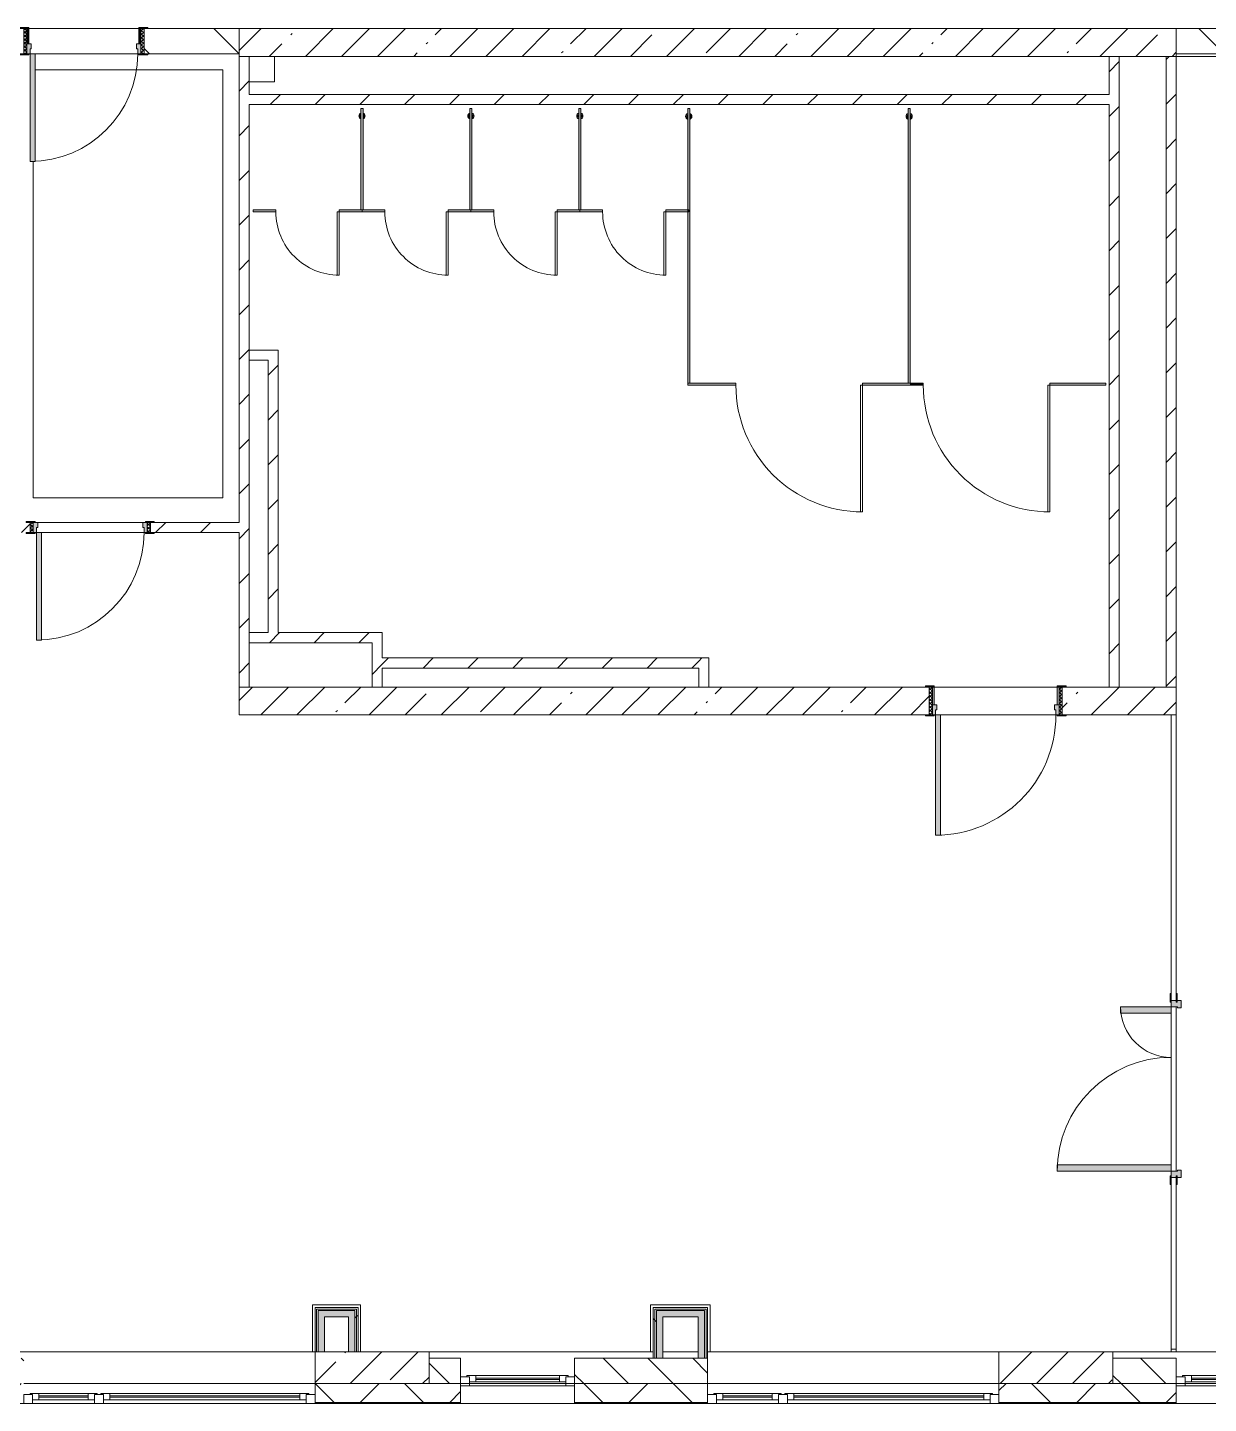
# Model space of a CAD drawing. Header units: millimetres. Extents: x -3456 to 185767, y -8553 to 29000.
# Drawn here: x 169017 to 178342, y -258 to 10608 of the extents above; entities that cross this region are included whole.
import ezdxf

# ---------------------------------------------------------------- set-up
doc = ezdxf.new("R2010")
doc.units = ezdxf.units.MM
for name, color, linetype, lineweight in [('A-DETL-1', 7, 'Continuous', 5), ('A-DOOR-6', 7, 'Continuous', 5), ('A-GENM', 7, 'Continuous', 5), ('A-GLAZ-2', 7, 'Continuous', 5), ('A-WALL', 7, 'Continuous', 9), ('A-WALL-3', 7, 'Continuous', 5), ('I-WALL-3', 7, 'Continuous', 5), ('S-COLS-2', 7, 'Continuous', 5)]:
    doc.layers.add(name, color=color, linetype=linetype, lineweight=lineweight)
for name, color, linetype, lineweight, true_color in [('A-DOOR-3', 7, 'Continuous', 5, 0xaaaaaa), ('A-DOOR-4', 7, 'Continuous', 5, 0xe2e2e2), ('A-DOOR-FRAM-4', 7, 'Continuous', 5, 0xe2e2e2), ('A-DOOR-FRAM-5', 7, 'Continuous', 5, 0xaaaaaa), ('A-FLOR-2', 7, 'Continuous', 5, 0xaaaaaa), ('A-GENM-1', 7, 'Continuous', 5, 0xe2ddcd), ('I-WALL-1', 7, 'Continuous', 5, 0xe7e7e7)]:
    doc.layers.add(name, color=color, linetype=linetype, lineweight=lineweight, true_color=true_color)
pattern_1 = [(45, (58756.86, 0), (-176.7767, 176.7767), [])]
pattern_2 = [(45, (58756.86, 0), (-285.1231, 285.1231), []), (45, (59042, 0), (-285.1231, 285.1231), [504.031, -100.806, 16.764, -84.042])]
pattern_3 = [(45, (58756.86, 0), (-530.33, 530.33), []), (135, (58756.86, 0), (-530.33, -530.33), [])]

# ---------------------------------------------------------------- blocks, each defined once
blk = doc.blocks.new('120_Окно_СКБ_1Ст - 120_Окно_СКБ_1Ст 900х2500_h_ с форточкой-22876038-2_6_1_птичка')
at = {"layer": 'A-GLAZ-2'}
for p, q in [((-450, -127), (-450, -57)), ((-450, -57), (-380, -57)), ((450, -57), (-450, -57)), ((-380, -57), (-380, -127)), ((380, -87), (-380, -87)), ((-380, -87), (-380, -127)), ((-330, -137), (-330, -87)), ((-330, -107), (330, -107)), ((330, -137), (330, -87)), ((380, -127), (380, -57)), ((380, -57), (450, -57)), ((380, -127), (380, -87)), ((450, -57), (450, -127)), ((-380, -127), (-450, -127)), ((-450, -127), (-400, -127)), ((-380, -127), (-400, -127)), ((-400, -127), (-400, -137)), ((-400, -137), (400, -137)), ((400, -137), (-400, -137)), ((330, -117), (-330, -117)), ((450, -127), (380, -127)), ((400, -127), (380, -127)), ((400, -127), (450, -127)), ((400, -137), (400, -127))]:
    blk.add_line(p, q, dxfattribs=at)
blk = doc.blocks.new('120_Окно_СКБ_2Ст_Фрамуга сверху - 120_Окно_СКБ_2Ст_2300х2500_h_ ДОО-22877051-2_6_1_птичка')
at = {"layer": 'A-GLAZ-2'}
for p, q in [((-1150, 13), (-1150, 83)), ((-1150, 83), (-1080, 83)), ((1150, 83), (-1150, 83)), ((-1080, 13), (-1150, 13)), ((-1150, 13), (-1100, 13)), ((-1080, 13), (-1100, 13)), ((-1100, 13), (-1100, 3)), ((-1100, 3), (540, 3)), ((540, 3), (-1100, 3)), ((-1080, 83), (-1080, 13)), ((-1080, 83), (1080, 83)), ((520, 53), (-1080, 53)), ((-1080, 53), (-1080, 13)), ((-1030, 3), (-1030, 53)), ((-1030, 33), (470, 33)), ((470, 23), (-1030, 23)), ((470, 3), (470, 53)), ((520, 13), (520, 83)), ((520, 83), (590, 83)), ((520, 13), (520, 53)), ((590, 13), (520, 13)), ((540, 13), (520, 13)), ((540, 13), (570, 13)), ((540, 13), (570, 13)), ((540, 3), (540, 13)), ((590, 13), (570, 13)), ((570, 13), (570, 3)), ((570, 3), (1100, 3)), ((1100, 3), (570, 3)), ((590, 83), (590, 13)), ((1080, 53), (590, 53)), ((590, 53), (590, 13)), ((640, 3), (640, 53)), ((640, 33), (1030, 33)), ((1030, 23), (640, 23)), ((1030, 3), (1030, 53)), ((1080, 13), (1080, 83)), ((1080, 83), (1150, 83)), ((1080, 13), (1080, 53)), ((1150, 13), (1080, 13)), ((1100, 13), (1080, 13)), ((1100, 13), (1150, 13)), ((1100, 3), (1100, 13)), ((1150, 83), (1150, 13))]:
    blk.add_line(p, q, dxfattribs=at)
blk = doc.blocks.new('120_Окно_СКБ_1Ст - 120_Окно_СКБ_1Ст 900х2500_h_ с форточкой-22876796-2_6_1_птичка')
at = {"layer": 'A-GLAZ-2'}
for p, q in [((-450, -127), (-450, -57)), ((-450, -57), (-380, -57)), ((450, -57), (-450, -57)), ((-380, -57), (-380, -127)), ((380, -87), (-380, -87)), ((-380, -87), (-380, -127)), ((-330, -137), (-330, -87)), ((-330, -107), (330, -107)), ((330, -137), (330, -87)), ((380, -127), (380, -57)), ((380, -57), (450, -57)), ((380, -127), (380, -87)), ((450, -57), (450, -127)), ((-380, -127), (-450, -127)), ((-450, -127), (-400, -127)), ((-380, -127), (-400, -127)), ((-400, -127), (-400, -137)), ((-400, -137), (400, -137)), ((400, -137), (-400, -137)), ((330, -117), (-330, -117)), ((450, -127), (380, -127)), ((400, -127), (380, -127)), ((400, -127), (450, -127)), ((400, -137), (400, -127))]:
    blk.add_line(p, q, dxfattribs=at)
blk = doc.blocks.new('110_Дверь_СКБ_1Ст_Внутренняя1 - Д-7а_л__950x2100h_Туалет-V142-2_6_1_птичка')
at = {"layer": 'A-DOOR-3'}
h = blk.add_hatch(dxfattribs=at)
h.set_pattern_fill('FP_165', color=256, style=0, pattern_type=2)
h.set_pattern_definition([(135, (1776.41, 174.685), (-14.14214, -14.14214), []), (225, (1776.41, 174.685), (14.14214, -14.14214), [])])
h.paths.add_polyline_path([(537.5, 110), (512.5, 110), (512.5, -110), (537.5, -110)])
at = {"layer": 'A-DOOR-4'}
h = blk.add_hatch(color=256, dxfattribs=at)
h.paths.add_polyline_path([(487.5, 110), (487.5, 70), (477.5, 70), (477.5, 30), (512.5, 30), (512.5, 110)])
h.paths.add_polyline_path([(-462.5, 110), (-487.5, 110), (-487.5, 30), (-452.5, 30), (-452.5, 70), (-462.5, 70)])
at = {"layer": 'A-DOOR-FRAM-4'}
for points in [[(447.5, 1060), (447.5, 110), (487.5, 110), (487.5, 1060)], [(-542.5, 118), (-542.5, 110), (-472.5, 110), (-472.5, 118)], [(567.5, 118), (497.5, 118), (497.5, 110), (567.5, 110)], [(-472.5, 30), (-487.5, 30), (-487.5, -110), (-472.5, -110)], [(512.5, 30), (497.5, 30), (497.5, -110), (512.5, -110)], [(-542.5, -110), (-542.5, -118), (-472.5, -118), (-472.5, -110)], [(567.5, -110), (497.5, -110), (497.5, -118), (567.5, -118)]]:
    blk.add_hatch(color=256, dxfattribs=at).paths.add_polyline_path(points)
at = {"layer": 'A-DOOR-FRAM-5'}
h = blk.add_hatch(dxfattribs=at)
h.set_pattern_fill('FP_166', color=256, style=0, pattern_type=2)
h.set_pattern_definition([(45, (-346.384, 174.685), (-14.1421, 14.1421), []), (135, (-346.384, 174.685), (-14.1421, -14.1421), [])])
h.paths.add_polyline_path([(-487.5, 110), (-512.5, 110), (-512.5, -110), (-487.5, -110)])
at = {"layer": 'A-DOOR-3'}
for p, q in [((487.5, 1060), (447.5, 1060)), ((447.5, 1060), (447.5, 110)), ((487.5, 110), (487.5, 1060)), ((447.5, 110), (487.5, 110))]:
    blk.add_line(p, q, dxfattribs=at)
blk.add_arc((487.5, 110), 950, 90, 180, dxfattribs=at)
at = {"layer": 'A-DOOR-FRAM-5'}
for p, q in [((-472.5, 118), (-542.5, 118)), ((-542.5, 118), (-542.5, 110)), ((-542.5, 110), (-472.5, 110)), ((-487.5, 110), (-512.5, 110)), ((-512.5, 110), (-512.5, -110)), ((-462.5, 110), (-487.5, 110)), ((-487.5, 110), (-487.5, 30)), ((-487.5, -110), (-487.5, 110)), ((-472.5, 110), (-487.5, 110)), ((-487.5, 110), (-487.5, 109)), ((-487.5, 109), (-472.5, 109)), ((-472.5, 110), (-472.5, 118)), ((-472.5, 109), (-472.5, 110)), ((-462.5, 70), (-462.5, 110)), ((487.5, 110), (487.5, 70)), ((512.5, 110), (487.5, 110)), ((567.5, 118), (497.5, 118)), ((497.5, 118), (497.5, 110)), ((512.5, 110), (497.5, 110)), ((497.5, 110), (497.5, 109)), ((497.5, 110), (567.5, 110)), ((497.5, 109), (512.5, 109)), ((512.5, 30), (512.5, 110)), ((537.5, 110), (512.5, 110)), ((512.5, 110), (512.5, -110)), ((512.5, 109), (512.5, 110)), ((537.5, -110), (537.5, 110)), ((567.5, 110), (567.5, 118)), ((-487.5, 30), (-452.5, 30)), ((-472.5, 30), (-487.5, 30)), ((-487.5, 30), (-487.5, -110)), ((-472.5, -110), (-472.5, 30)), ((-452.5, 70), (-462.5, 70)), ((-452.5, 30), (-452.5, 70)), ((487.5, 70), (477.5, 70)), ((477.5, 70), (477.5, 30)), ((477.5, 30), (512.5, 30)), ((512.5, 30), (497.5, 30)), ((497.5, 30), (497.5, -110)), ((512.5, -110), (512.5, 30)), ((-472.5, -110), (-542.5, -110)), ((-542.5, -110), (-542.5, -118)), ((-542.5, -118), (-472.5, -118)), ((-512.5, -110), (-487.5, -110)), ((-487.5, -110), (-472.5, -110)), ((-472.5, -118), (-472.5, -110)), ((497.5, -110), (512.5, -110)), ((567.5, -110), (497.5, -110)), ((497.5, -110), (497.5, -118)), ((497.5, -118), (567.5, -118)), ((512.5, -110), (537.5, -110)), ((567.5, -118), (567.5, -110))]:
    blk.add_line(p, q, dxfattribs=at)
blk = doc.blocks.new('110_Дверь_СКБ_1Ст_Внутренняя1 - Д-8 950x2100h_охрана-V145-2_6_1_птичка')
at = {"layer": 'A-DOOR-3'}
h = blk.add_hatch(dxfattribs=at)
h.set_pattern_fill('FP_133', color=256, style=0, pattern_type=2)
h.set_pattern_definition([(135, (1826.41, 164.685), (-14.14214, -14.14214), []), (225, (1826.41, 164.685), (14.14214, -14.14214), [])])
h.paths.add_polyline_path([(463.4, 100), (462.5, 100), (463.4, -100), (487.5, -100), (487.5, 100)])
at = {"layer": 'A-DOOR-4'}
h = blk.add_hatch(color=256, dxfattribs=at)
h.paths.add_polyline_path([(437.5, 100), (437.5, 60), (427.5, 60), (427.5, 20), (462.5, 20), (462.5, 100)])
h.paths.add_polyline_path([(-412.5, 100), (-437.5, 100), (-437.5, 20), (-402.5, 20), (-402.5, 60), (-412.5, 60)])
at = {"layer": 'A-DOOR-FRAM-4'}
for points in [[(397.5, 950), (397.5, 100), (437.5, 100), (437.5, 950)], [(-422.5, 108), (-492.5, 108), (-492.5, 100), (-422.5, 100)], [(-422.5, 20), (-437.5, 20), (-437.5, -100), (-422.5, -100)], [(463.4, 108), (447.5, 108), (447.5, 100), (517.5, 100), (517.5, 108)], [(462.5, 20), (447.5, 20), (447.5, -100), (462.5, -100)], [(-422.5, -100), (-492.5, -100), (-492.5, -108), (-422.5, -108)], [(517.5, -100), (447.5, -100), (447.5, -108), (517.5, -108)]]:
    blk.add_hatch(color=256, dxfattribs=at).paths.add_polyline_path(points)
at = {"layer": 'A-DOOR-FRAM-5'}
h = blk.add_hatch(dxfattribs=at)
h.set_pattern_fill('FP_134', color=256, style=0, pattern_type=2)
h.set_pattern_definition([(45, (-296.384, 164.685), (-14.1421, 14.1421), []), (135, (-296.384, 164.685), (-14.1421, -14.1421), [])])
h.paths.add_polyline_path([(-437.5, 100), (-462.5, 100), (-462.5, -100), (-437.5, -100)])
at = {"layer": 'A-DOOR-3'}
for p, q in [((437.5, 950), (397.5, 950)), ((397.5, 950), (397.5, 100)), ((437.5, 100), (437.5, 950)), ((397.5, 100), (437.5, 100))]:
    blk.add_line(p, q, dxfattribs=at)
blk.add_arc((437.5, 100), 850, 90, 180, dxfattribs=at)
at = {"layer": 'A-DOOR-FRAM-5'}
for p, q in [((-422.5, 108), (-492.5, 108)), ((-492.5, 108), (-492.5, 100)), ((-492.5, 100), (-422.5, 100)), ((-437.5, 100), (-462.5, 100)), ((-462.5, 100), (-462.5, -100)), ((-412.5, 100), (-437.5, 100)), ((-437.5, 100), (-437.5, 20)), ((-437.5, -100), (-437.5, 100)), ((-422.5, 100), (-437.5, 100)), ((-437.5, 100), (-437.5, 99)), ((-437.5, 99), (-422.5, 99)), ((-437.5, 20), (-402.5, 20)), ((-422.5, 20), (-437.5, 20)), ((-437.5, 20), (-437.5, -100)), ((-422.5, 100), (-422.5, 108)), ((-422.5, 99), (-422.5, 100)), ((-422.5, -100), (-422.5, 20)), ((-412.5, 60), (-412.5, 100)), ((-402.5, 60), (-412.5, 60)), ((-402.5, 20), (-402.5, 60)), ((437.5, 60), (427.5, 60)), ((427.5, 60), (427.5, 20)), ((427.5, 20), (462.5, 20)), ((437.5, 100), (437.5, 60)), ((462.5, 100), (437.5, 100)), ((517.5, 108), (447.5, 108)), ((447.5, 108), (447.5, 100)), ((462.5, 100), (447.5, 100)), ((447.5, 100), (447.5, 99)), ((447.5, 100), (517.5, 100)), ((447.5, 99), (462.5, 99)), ((462.5, 20), (447.5, 20)), ((447.5, 20), (447.5, -100)), ((462.5, 20), (462.5, 100)), ((487.5, 100), (462.5, 100)), ((462.5, 100), (462.5, -100)), ((462.5, 99), (462.5, 100)), ((462.5, -100), (462.5, 20)), ((487.5, -100), (487.5, 100)), ((517.5, 100), (517.5, 108)), ((-422.5, -100), (-492.5, -100)), ((-492.5, -100), (-492.5, -108)), ((-492.5, -108), (-422.5, -108)), ((-462.5, -100), (-437.5, -100)), ((-437.5, -100), (-422.5, -100)), ((-422.5, -108), (-422.5, -100)), ((447.5, -100), (462.5, -100)), ((517.5, -100), (447.5, -100)), ((447.5, -100), (447.5, -108)), ((447.5, -108), (517.5, -108)), ((462.5, -100), (487.5, -100)), ((517.5, -108), (517.5, -100))]:
    blk.add_line(p, q, dxfattribs=at)
blk = doc.blocks.new('110_Дверь_СКБ_1Ст_Внутренняя1 - Д-8 950x2100h_охрана-V146-2_6_1_птичка')
at = {"layer": 'A-DOOR-3'}
h = blk.add_hatch(dxfattribs=at)
h.set_pattern_fill('FP_169', color=256, style=0, pattern_type=2)
h.set_pattern_definition([(135, (1826.41, 104.685), (-14.14214, -14.14214), []), (225, (1826.41, 104.685), (14.14214, -14.14214), [])])
h.paths.add_polyline_path([(487, 40), (462, 40), (462, -40), (487, -40)])
at = {"layer": 'A-DOOR-4'}
h = blk.add_hatch(color=256, dxfattribs=at)
h.paths.add_polyline_path([(437, 40), (437, 0), (427, 0), (427, -40), (462, -40), (462, 40)])
h.paths.add_polyline_path([(-413, 40), (-438, 40), (-438, -40), (-403, -40), (-403, 0), (-413, 0)])
at = {"layer": 'A-DOOR-FRAM-4'}
for points in [[(437, 890), (397, 890), (397, 40), (437, 40), (437, 66)], [(-493, 48), (-493, 40), (-423, 40), (-423, 48)], [(517, 48), (447, 48), (447, 40), (517, 40)], [(-423, -40), (-493, -40), (-493, -48), (-423, -48)], [(447, -40), (447, -48), (517, -48), (517, -40)]]:
    blk.add_hatch(color=256, dxfattribs=at).paths.add_polyline_path(points)
at = {"layer": 'A-DOOR-FRAM-5'}
h = blk.add_hatch(dxfattribs=at)
h.set_pattern_fill('FP_170', color=256, style=0, pattern_type=2)
h.set_pattern_definition([(45, (-296.384, 104.685), (-14.1421, 14.1421), []), (135, (-296.384, 104.685), (-14.1421, -14.1421), [])])
h.paths.add_polyline_path([(-438, 40), (-463, 40), (-463, -40), (-438, -40)])
at = {"layer": 'A-DOOR-3'}
for p, q in [((437, 890), (397, 890)), ((397, 890), (397, 40)), ((437, 40), (437, 890)), ((397, 40), (437, 40))]:
    blk.add_line(p, q, dxfattribs=at)
blk.add_arc((437, 40), 850, 90, 180, dxfattribs=at)
at = {"layer": 'A-DOOR-FRAM-5'}
for p, q in [((-423, 48), (-493, 48)), ((-493, 48), (-493, 40)), ((-493, 40), (-423, 40)), ((-438, 40), (-463, 40)), ((-463, 40), (-463, -40)), ((-413, 40), (-438, 40)), ((-438, 40), (-438, -40)), ((-438, -40), (-438, 40)), ((-423, 40), (-438, 40)), ((-438, 40), (-438, 39)), ((-438, 39), (-423, 39)), ((-423, 40), (-423, 48)), ((-423, 39), (-423, 40)), ((-413, 0), (-413, 40)), ((-403, 0), (-413, 0)), ((-403, -40), (-403, 0)), ((437, 0), (427, 0)), ((427, 0), (427, -40)), ((437, 40), (437, 0)), ((462, 40), (437, 40)), ((517, 48), (447, 48)), ((447, 48), (447, 40)), ((462, 40), (447, 40)), ((447, 40), (447, 39)), ((447, 40), (517, 40)), ((447, 39), (462, 39)), ((462, -40), (462, 40)), ((487, 40), (462, 40)), ((462, 40), (462, -40)), ((462, 39), (462, 40)), ((487, -40), (487, 40)), ((517, 40), (517, 48)), ((-423, -40), (-493, -40)), ((-493, -40), (-493, -48)), ((-493, -48), (-423, -48)), ((-463, -40), (-438, -40)), ((-423, -39), (-438, -39)), ((-438, -39), (-438, -40)), ((-438, -40), (-403, -40)), ((-438, -40), (-423, -40)), ((-423, -40), (-423, -39)), ((-423, -48), (-423, -40)), ((427, -40), (462, -40)), ((462, -39), (447, -39)), ((447, -39), (447, -40)), ((447, -40), (462, -40)), ((517, -40), (447, -40)), ((447, -40), (447, -48)), ((447, -48), (517, -48)), ((462, -40), (462, -39)), ((462, -40), (487, -40)), ((517, -48), (517, -40))]:
    blk.add_line(p, q, dxfattribs=at)
blk = doc.blocks.new('131_Сантехническая перегородка_Дверь 5 - СД-1-V227-2_6_1_птичка')
at = {"layer": 'A-GENM-1'}
for points in [[(70, 8), (70, -8), (250, -8), (250, 8)], [(750, 8), (750, -8), (930, -8), (930, 8)]]:
    blk.add_hatch(color=256, dxfattribs=at).paths.add_polyline_path(points)
at = {"layer": 'A-DOOR-6'}
for p, q in [((266, 508), (250, 508)), ((250, 8), (250, 508)), ((266, 8), (266, 508)), ((266, 8), (250, 8))]:
    blk.add_line(p, q, dxfattribs=at)
blk.add_arc((250, 8), 500, 360, 90, dxfattribs=at)
at = {"layer": 'A-GENM'}
for p, q in [((250, 8), (70, 8)), ((70, 8), (70, -8)), ((250, -8), (250, 8)), ((930, 8), (750, 8)), ((750, 8), (750, -8)), ((930, -8), (930, 8)), ((70, -8), (250, -8)), ((750, -8), (930, -8))]:
    blk.add_line(p, q, dxfattribs=at)
blk = doc.blocks.new('131_Сантехническая перегородка 6 - СП-1-V225-2_6_1_птичка')
at = {"layer": 'A-GENM-1'}
blk.add_hatch(color=256, dxfattribs=at).paths.add_polyline_path([(800, 8), (0, 8), (0, -8), (800, -8)])
at = {"layer": 'A-GENM'}
for p, q in [((800, 8), (0, 8)), ((0, 8), (0, -8)), ((800, -8), (800, 8)), ((0, -8), (800, -8))]:
    blk.add_line(p, q, dxfattribs=at)
at = {"layer": 'A-GENM', "flags": 128}
for points in [[(71, 8), (71, 9), (71, 9), (70, 9), (70, 10), (70, 10), (69, 11), (69, 11), (68, 12), (68, 12), (67, 12), (67, 13), (66, 13), (66, 13), (65, 14), (65, 14), (64, 14), (64, 14), (63, 14), (62, 15), (62, 15), (61, 15), (61, 15), (60, 15), (59, 15), (59, 15), (58, 15), (58, 15), (57, 15), (56, 15), (56, 15), (55, 15), (55, 15), (54, 14), (54, 14), (53, 14), (52, 14), (52, 13), (51, 13), (51, 13), (50, 13), (50, 12), (49, 12), (49, 11), (48, 11), (48, 11), (48, 10), (47, 10), (47, 9), (46, 9), (46, 8), (46, 8)], [(46, -8), (46, -9), (47, -9), (47, -9), (47, -10), (48, -10), (48, -11), (49, -11), (49, -12), (50, -12), (50, -12), (51, -13), (51, -13), (52, -13), (52, -14), (53, -14), (53, -14), (54, -14), (54, -14), (55, -15), (56, -15), (56, -15), (57, -15), (57, -15), (58, -15), (59, -15), (59, -15), (60, -15), (60, -15), (61, -15), (62, -15), (62, -15), (63, -15), (63, -14), (64, -14), (64, -14), (65, -14), (66, -13), (66, -13), (67, -13), (67, -13), (68, -12), (68, -12), (69, -11), (69, -11), (69, -11), (70, -10), (70, -10), (71, -9), (71, -9), (71, -8), (71, -8)]]:
    blk.add_lwpolyline(points, dxfattribs=at)
at = {"layer": 'A-GENM'}
for radius, start, end in [(24.6, 19.9113, 160.0887), (17.6, 45, 135), (17.6, 45, 135), (15.1, 45, 135), (24.6, 199.9113, 340.0887), (17.6, 225, 315), (17.6, 225, 315), (15.1, 225, 315)]:
    blk.add_arc((59, 0), radius, start, end, dxfattribs=at)
blk = doc.blocks.new('131_Сантехническая перегородка 7 - СП-1-V224-2_6_1_птичка')
at = {"layer": 'A-GENM-1'}
blk.add_hatch(color=256, dxfattribs=at).paths.add_polyline_path([(2166, 8), (-4, 8), (-4, -8), (2166, -8)])
at = {"layer": 'A-GENM'}
for p, q in [((2166, 8), (-4, 8)), ((-4, 8), (-4, -8)), ((2166, -8), (2166, 8)), ((-4, -8), (2166, -8))]:
    blk.add_line(p, q, dxfattribs=at)
at = {"layer": 'A-GENM', "flags": 128}
for points in [[(71, 8), (71, 9), (71, 9), (70, 9), (70, 10), (70, 10), (69, 11), (69, 11), (68, 12), (68, 12), (67, 12), (67, 13), (66, 13), (66, 13), (65, 14), (65, 14), (64, 14), (64, 14), (63, 14), (62, 15), (62, 15), (61, 15), (61, 15), (60, 15), (59, 15), (59, 15), (58, 15), (58, 15), (57, 15), (56, 15), (56, 15), (55, 15), (55, 15), (54, 14), (54, 14), (53, 14), (52, 14), (52, 13), (51, 13), (51, 13), (50, 13), (50, 12), (49, 12), (49, 11), (48, 11), (48, 11), (48, 10), (47, 10), (47, 9), (46, 9), (46, 8), (46, 8)], [(46, -8), (46, -9), (47, -9), (47, -9), (47, -10), (48, -10), (48, -11), (49, -11), (49, -12), (50, -12), (50, -12), (51, -13), (51, -13), (52, -13), (52, -14), (53, -14), (53, -14), (54, -14), (54, -14), (55, -15), (56, -15), (56, -15), (57, -15), (57, -15), (58, -15), (59, -15), (59, -15), (60, -15), (60, -15), (61, -15), (62, -15), (62, -15), (63, -15), (63, -14), (64, -14), (64, -14), (65, -14), (66, -13), (66, -13), (67, -13), (67, -13), (68, -12), (68, -12), (69, -11), (69, -11), (69, -11), (70, -10), (70, -10), (71, -9), (71, -9), (71, -8), (71, -8)]]:
    blk.add_lwpolyline(points, dxfattribs=at)
at = {"layer": 'A-GENM'}
for radius, start, end in [(24.6, 19.9113, 160.0887), (17.6, 45, 135), (17.6, 45, 135), (15.1, 45, 135), (24.6, 199.9113, 340.0887), (17.6, 225, 315), (17.6, 225, 315), (15.1, 225, 315)]:
    blk.add_arc((59, 0), radius, start, end, dxfattribs=at)
blk = doc.blocks.new('131_Сантехническая перегородка_Дверь МГН - СД-1-V226-2_6_1_птичка')
at = {"layer": 'A-GENM-1'}
for points in [[(-370, 8), (-370, -8), (10, -8), (10, 8)], [(1010, 8), (1010, -8), (1390, -8), (1390, 8)]]:
    blk.add_hatch(color=256, dxfattribs=at).paths.add_polyline_path(points)
at = {"layer": 'A-DOOR-6'}
for p, q in [((10, 1008), (26, 1008)), ((10, 8), (10, 1008)), ((26, 8), (26, 1008)), ((10, 8), (26, 8))]:
    blk.add_line(p, q, dxfattribs=at)
blk.add_arc((10, 8), 1000, 360, 90, dxfattribs=at)
at = {"layer": 'A-GENM'}
for p, q in [((10, 8), (-370, 8)), ((-370, 8), (-370, -8)), ((10, -8), (10, 8)), ((1390, 8), (1010, 8)), ((1010, 8), (1010, -8)), ((1390, -8), (1390, 8)), ((-370, -8), (10, -8)), ((1010, -8), (1390, -8))]:
    blk.add_line(p, q, dxfattribs=at)
blk = doc.blocks.new('131_Сантехническая перегородка_Дверь МГН 2 - СД-1-V228-2_6_1_птичка')
at = {"layer": 'A-GENM-1'}
for points in [[(10, 8), (-430, 8), (-430, -8), (10, -8)], [(1010, 8), (1010, -8), (1110, -8), (1110, 8)]]:
    blk.add_hatch(color=256, dxfattribs=at).paths.add_polyline_path(points)
at = {"layer": 'A-DOOR-6'}
for p, q in [((10, 1008), (26, 1008)), ((10, 8), (10, 1008)), ((26, 8), (26, 1008)), ((10, 8), (26, 8))]:
    blk.add_line(p, q, dxfattribs=at)
blk.add_arc((10, 8), 1000, 360, 90, dxfattribs=at)
at = {"layer": 'A-GENM'}
for p, q in [((10, 8), (-430, 8)), ((-430, 8), (-430, -8)), ((10, -8), (10, 8)), ((1110, 8), (1010, 8)), ((1010, 8), (1010, -8)), ((1110, -8), (1110, 8)), ((-430, -8), (10, -8)), ((1010, -8), (1110, -8))]:
    blk.add_line(p, q, dxfattribs=at)
blk = doc.blocks.new('110_Дверь_СКБ_2Ст - Д-5_п__в составе перегородки _не входит в спец__-32680317-2_6_1_птичка')
at = {"layer": 'A-DOOR-4'}
h = blk.add_hatch(color=256, dxfattribs=at)
h.paths.add_polyline_path([(712, -20), (712, 60), (652, 60), (652, 30), (662, 30), (662, -20)])
h.paths.add_polyline_path([(-628, 60), (-688, 60), (-688, -20), (-638, -20), (-638, 30), (-628, 30)])
for points in [[(-588, -420), (-588, -20), (-638, -20), (-638, -420)], [(662, -20), (612, -20), (612, -920), (662, -920)]]:
    blk.add_hatch(color=256, dxfattribs=at).paths.add_polyline_path(points)
at = {"layer": 'A-DOOR-FRAM-4'}
for points in [[(-673, 28), (-743, 28), (-743, 20), (-673, 20)], [(767, 28), (697, 28), (697, 20), (767, 20)], [(-673, -20), (-743, -20), (-743, -28), (-673, -28)], [(767, -20), (697, -20), (697, -28), (767, -28)]]:
    blk.add_hatch(color=256, dxfattribs=at).paths.add_polyline_path(points)
at = {"layer": 'A-DOOR-3'}
for p, q in [((-638, -20), (-588, -20)), ((-638, -420), (-638, -20)), ((-588, -20), (-588, -420)), ((612, -20), (662, -20)), ((612, -920), (612, -20)), ((662, -20), (662, -920)), ((-588, -420), (-638, -420)), ((662, -920), (612, -920))]:
    blk.add_line(p, q, dxfattribs=at)
for centre, radius, start, end in [((-638, -20), 400, 270, 0), ((662, -20), 900, 180, 270)]:
    blk.add_arc(centre, radius, start, end, dxfattribs=at)
at = {"layer": 'A-DOOR-FRAM-5'}
for p, q in [((-743, 28), (-673, 28)), ((-743, 20), (-743, 28)), ((-673, 20), (-743, 20)), ((-688, 60), (-628, 60)), ((-688, -20), (-688, 60)), ((-688, 20), (-673, 20)), ((-688, 19), (-688, 20)), ((-673, 19), (-688, 19)), ((-673, 28), (-673, 20)), ((-673, 20), (-673, 19)), ((-638, 30), (-638, -20)), ((-628, 30), (-638, 30)), ((-628, 60), (-628, 30)), ((652, 60), (712, 60)), ((652, 30), (652, 60)), ((662, 30), (652, 30)), ((662, -20), (662, 30)), ((697, 20), (697, 28)), ((697, 28), (767, 28)), ((697, 19), (697, 20)), ((697, 20), (712, 20)), ((767, 20), (697, 20)), ((712, 19), (697, 19)), ((712, 60), (712, -20)), ((712, 20), (712, 19)), ((767, 28), (767, 20)), ((-743, -20), (-673, -20)), ((-743, -28), (-743, -20)), ((-673, -28), (-743, -28)), ((-638, -20), (-688, -20)), ((-673, -20), (-673, -28)), ((712, -20), (662, -20)), ((697, -28), (697, -20)), ((697, -20), (767, -20)), ((767, -28), (697, -28)), ((767, -20), (767, -28))]:
    blk.add_line(p, q, dxfattribs=at)

msp = doc.modelspace()

# ---------------------------------------------------------------- hatches: boundary and pattern name
at = {"layer": 'A-WALL-3'}
h = msp.add_hatch(dxfattribs=at)
h.set_pattern_fill('FP_130', color=256, style=0, pattern_type=2)
h.set_pattern_definition([(135, (58756.86, 0), (-176.7767, -176.7767), [])])
h.paths.add_polyline_path([(180971.1, -100), (181586.9, -100), (181586.9, 100), (180786.9, 100), (180786.9, -100)])
h.paths.add_polyline_path([(174386.9, -100), (174386.9, 100), (173336.9, 100), (173336.9, -100), (173551.1, -100)])
h.paths.add_polyline_path([(177586.9, -100), (178086.9, -100), (178086.9, 100), (177586.9, 100)])
h.paths.add_polyline_path([(162536.9, -100), (163586.9, -100), (163586.9, 100), (162536.9, 100)])
h.paths.add_polyline_path([(161636.9, -100), (161636.9, 100), (161386.9, 100), (161386.9, -100), (161493.5, -100)])
h.paths.add_polyline_path([(167686.9, -100), (168986.9, -100), (168986.9, 100), (167686.9, 100)])
h.paths.add_polyline_path([(160486.9, -100), (160486.9, 100), (159586.9, 100), (159586.9, -100), (159638.5, -100)])
h.paths.add_polyline_path([(172186.9, -100), (172436.9, -100), (172436.9, 100), (172186.9, 100)])
h.paths.add_polyline_path([(150852.7, -100), (151486.9, -100), (151486.9, 100), (150686.9, 100), (150686.9, -100), (150827.2, -100)])
h.paths.add_polyline_path([(153536.9, -100), (153536.9, 100), (153286.9, 100), (153286.9, -100)])
h.paths.add_polyline_path([(154436.9, -100), (157786.9, -100), (157783.5, 100), (154436.9, 100)])
h = msp.add_hatch(dxfattribs=at)
h.set_pattern_fill('FP_120', color=256, style=0, pattern_type=2)
h.set_pattern_definition([(45, (58756.86, 0), (-353.5534, 353.5534), []), (135, (58756.86, 0), (-353.5534, -353.5534), [])])
h.paths.add_polyline_path([(177724.9, -250), (178086.9, -250), (178086.9, -100), (176686.9, -100), (176686.9, -250), (177261.1, -250)])
h.paths.add_polyline_path([(178986.9, -250), (179886.9, -250), (179886.9, -100), (178986.9, -100)])
h.paths.add_polyline_path([(183753.6, -250), (183836.9, -250), (183836.9, -100), (182486.9, -100), (182486.9, -250), (182826.1, -250)])
h.paths.add_polyline_path([(180786.9, -250), (181586.9, -250), (181586.9, -100), (180786.9, -100)])
h.paths.add_polyline_path([(165886.9, -250), (166786.9, -250), (166786.9, -100), (165886.9, -100)])
h.paths.add_polyline_path([(171286.9, -250), (172436.9, -250), (172436.9, -100), (171286.9, -100)])
h.paths.add_polyline_path([(168986.9, -250), (168986.9, -100), (167686.9, -100), (167686.9, -250), (168913.6, -250)])
h.paths.add_polyline_path([(173336.9, -250), (174386.9, -250), (174386.9, -100), (173336.9, -100)])
h.paths.add_polyline_path([(159586.9, -250), (161636.9, -250), (161636.9, -100), (159586.9, -100)])
h.paths.add_polyline_path([(157786.9, -250), (158686.9, -250), (158686.9, -100), (154436.9, -100), (154436.9, -250), (157783.5, -250)])
h.paths.add_polyline_path([(162536.9, -250), (163586.9, -250), (163586.9, -100), (162536.9, -100)])
h.paths.add_polyline_path([(151486.9, -250), (151486.9, -100), (150686.9, -100), (150686.9, -250), (151291, -250)])
h.paths.add_polyline_path([(153536.9, -250), (153536.9, -100), (152386.9, -100), (152386.9, -250), (153286.9, -250)])
h.paths.add_polyline_path([(149786.9, -250), (149786.9, -100), (147966.9, -100), (147966.9, -250), (148508.4, -250)])
at = {"layer": 'I-WALL-1'}
for points in [[(171311.9, 150), (171361.9, 150), (171361.9, 475), (171311.9, 475), (171311.9, 231.3)], [(171551.9, 425), (171601.9, 425), (171601.9, 475), (171361.9, 475), (171361.9, 425)], [(173981.9, 100), (174031.9, 100), (174031.9, 475), (173981.9, 475), (173981.9, 231.3)], [(174311.9, 425), (174361.9, 425), (174361.9, 475), (174031.9, 475), (174031.9, 425)], [(171601.9, 150), (171601.9, 425), (171551.9, 425), (171551.9, 150)], [(174361.9, 100), (174361.9, 425), (174311.9, 425), (174311.9, 100)]]:
    msp.add_hatch(color=256, dxfattribs=at).paths.add_polyline_path(points)
at = {"layer": 'I-WALL-3'}
h = msp.add_hatch(dxfattribs=at)
h.set_pattern_fill('FP_131', color=256, style=0, pattern_type=2)
h.set_pattern_definition([(135, (58756.86, 0), (-353.5534, -353.5534), [])])
h.paths.add_polyline_path([(178086.9, 10400), (179966.9, 10400), (179966.9, 10600), (178086.9, 10600)])
h.paths.add_polyline_path([(166131, 10400), (166461.9, 10400), (166461.9, 10600), (166106.9, 10600), (166106.9, 10400)])
h.paths.add_polyline_path([(170304.8, 10400), (170686.9, 10400), (170686.9, 10600), (169936.9, 10600), (169936.9, 10400), (169966.9, 10400)])
h.paths.add_polyline_path([(167861.9, 10400), (168986.9, 10400), (168986.9, 10600), (167861.9, 10600), (167861.9, 10520)])
h = msp.add_hatch(dxfattribs=at)
h.set_pattern_fill('FP_128', color=256, style=0, pattern_type=2)
h.set_pattern_definition(pattern_2)
h.paths.add_polyline_path([(178086.9, 10380), (178086.9, 10600), (170686.9, 10600), (170686.9, 10380), (178006.9, 10380)])
h = msp.add_hatch(dxfattribs=at)
h.set_pattern_fill('FP_132', color=256, style=0, pattern_type=2)
h.set_pattern_definition(pattern_1)
h.paths.add_polyline_path([(170766.9, 5400), (170766.9, 10380), (170686.9, 10380), (170686.9, 5400)])
h = msp.add_hatch(dxfattribs=at)
h.set_pattern_fill('FP_132', color=256, style=0, pattern_type=2)
h.set_pattern_definition(pattern_1)
h.paths.add_polyline_path([(177556.9, 5400), (177636.9, 5400), (177636.9, 10380), (177556.9, 10380), (177556.9, 5437.6)])
h = msp.add_hatch(dxfattribs=at)
h.set_pattern_fill('FP_132', color=256, style=0, pattern_type=2)
h.set_pattern_definition(pattern_1)
h.paths.add_polyline_path([(178086.9, 5400), (178086.9, 10380), (178006.9, 10380), (178006.9, 5400)])
h = msp.add_hatch(dxfattribs=at)
h.set_pattern_fill('FP_132', color=256, style=0, pattern_type=2)
h.set_pattern_definition(pattern_1)
h.paths.add_polyline_path([(177556.9, 10000), (177556.9, 10080), (170766.9, 10080), (170768.6, 10000), (174478.6, 10000)])
h = msp.add_hatch(dxfattribs=at)
h.set_pattern_fill('FP_132', color=256, style=0, pattern_type=2)
h.set_pattern_definition(pattern_1)
h.paths.add_polyline_path([(170996.9, 5830), (170996.9, 7980), (170916.9, 7980), (170916.9, 5830)])
h = msp.add_hatch(dxfattribs=at)
h.set_pattern_fill('FP_132', color=256, style=0, pattern_type=2)
h.set_pattern_definition(pattern_1)
h.paths.add_polyline_path([(168506.9, 6620), (169036.9, 6620), (169036.9, 6700), (168506.9, 6700)])
h.paths.add_polyline_path([(169986.9, 6620), (170686.9, 6620), (170686.9, 6700), (169986.9, 6700)])
h = msp.add_hatch(dxfattribs=at)
h.set_pattern_fill('FP_132', color=256, style=0, pattern_type=2)
h.set_pattern_definition(pattern_1)
h.paths.add_polyline_path([(170768.6, 5750), (171736.9, 5750), (171736.9, 5830), (170766.9, 5830), (170766.9, 5750)])
h = msp.add_hatch(dxfattribs=at)
h.set_pattern_fill('FP_132', color=256, style=0, pattern_type=2)
h.set_pattern_definition(pattern_1)
h.paths.add_polyline_path([(171736.9, 5400), (171816.9, 5400), (171816.9, 5830), (171736.9, 5830), (171736.9, 5750)])
h = msp.add_hatch(dxfattribs=at)
h.set_pattern_fill('FP_132', color=256, style=0, pattern_type=2)
h.set_pattern_definition(pattern_1)
h.paths.add_polyline_path([(174316.9, 5550), (174316.9, 5630), (171816.9, 5630), (171816.9, 5550)])
h = msp.add_hatch(dxfattribs=at)
h.set_pattern_fill('FP_132', color=256, style=0, pattern_type=2)
h.set_pattern_definition(pattern_1)
h.paths.add_polyline_path([(174396.9, 5400), (174396.9, 5630), (174316.9, 5630), (174316.9, 5400)])
h = msp.add_hatch(dxfattribs=at)
h.set_pattern_fill('FP_128', color=256, style=0, pattern_type=2)
h.set_pattern_definition(pattern_2)
h.paths.add_polyline_path([(178086.9, 5180), (178086.9, 5400), (177186.9, 5400), (177186.9, 5180), (178046.9, 5180)])
h.paths.add_polyline_path([(174478.6, 5180), (176136.9, 5180), (176136.9, 5400), (170686.9, 5400), (170686.9, 5180), (170768.6, 5180)])
h = msp.add_hatch(dxfattribs=at)
h.set_pattern_fill('FP_224', color=256, style=0, pattern_type=2)
h.set_pattern_definition(pattern_3)
h.paths.add_polyline_path([(171601.9, 150), (171614.4, 150), (171614.4, 475), (171601.9, 475), (171601.9, 231.3)])
h = msp.add_hatch(dxfattribs=at)
h.set_pattern_fill('FP_224', color=256, style=0, pattern_type=2)
h.set_pattern_definition(pattern_3)
h.paths.add_polyline_path([(171614.4, 150), (171626.9, 150), (171626.9, 487.5), (171614.4, 487.5), (171614.4, 231.3)])
h = msp.add_hatch(dxfattribs=at)
h.set_pattern_fill('FP_224', color=256, style=0, pattern_type=2)
h.set_pattern_definition(pattern_3)
h.paths.add_polyline_path([(173956.9, 100), (173969.4, 100), (173969.4, 500), (173956.9, 500), (173956.9, 231.3)])
h = msp.add_hatch(dxfattribs=at)
h.set_pattern_fill('FP_224', color=256, style=0, pattern_type=2)
h.set_pattern_definition(pattern_3)
h.paths.add_polyline_path([(173969.4, 100), (173981.9, 100), (173981.9, 487.5), (173969.4, 487.5), (173969.4, 231.3)])
at = {"layer": 'S-COLS-2'}
h = msp.add_hatch(dxfattribs=at)
h.set_pattern_fill('FP_128', color=256, style=0, pattern_type=2)
h.set_pattern_definition(pattern_2)
h.paths.add_polyline_path([(172186.9, -100), (172186.9, 150), (171286.9, 150), (171286.9, -100), (171696.1, -100)])
h = msp.add_hatch(dxfattribs=at)
h.set_pattern_fill('FP_128', color=256, style=0, pattern_type=2)
h.set_pattern_definition(pattern_2)
h.paths.add_polyline_path([(177586.9, -100), (177586.9, 150), (176686.9, 150), (176686.9, -100), (177261.1, -100)])

# ---------------------------------------------------------------- linework, layer by layer
at = {"layer": 'A-DETL-1'}
for p, q in [((170560.3, 10273.7), (169076.9, 10273.7)), ((170560.3, 6893.7), (170560.3, 10273.7)), ((169060.3, 9550), (169060.3, 6893.7)), ((169060.3, 6893.7), (170560.3, 6893.7))]:
    msp.add_line(p, q, dxfattribs=at)
at = {"layer": 'A-FLOR-2'}
for p, q in [((170966.9, 10380), (170966.9, 10180)), ((179966.9, 10380), (178086.9, 10380)), ((170966.9, 10180), (170766.9, 10180)), ((171265.9, 150), (171265.9, 521)), ((171265.9, 521), (171645.9, 521)), ((171645.9, 521), (171645.9, 150)), ((173936.9, 150), (173936.9, 520)), ((173936.9, 520), (174407.9, 520)), ((174407.9, 520), (174407.9, 150)), ((178046.9, 150), (178046.9, 170)), ((178085.9, 170), (178085.9, 150))]:
    msp.add_line(p, q, dxfattribs=at)
at = {"layer": 'A-WALL'}
for p, q in [((170686.9, 10400), (170686.9, 10600)), ((178086.9, 10600), (178086.9, 10400)), ((170766.9, 10380), (170686.9, 10380)), ((178086.9, 10380), (178006.9, 10380)), ((170686.9, 5400), (170766.9, 5400)), ((177556.9, 5400), (177636.9, 5400)), ((178086.9, 5400), (178006.9, 5400)), ((178086.9, 5180), (178046.9, 5180)), ((171299.4, 487.5), (171299.4, 150)), ((171614.4, 487.5), (171299.4, 487.5)), ((171311.9, 475), (171311.9, 150)), ((171601.9, 475), (171311.9, 475)), ((171601.9, 150), (171601.9, 475)), ((171614.4, 150), (171614.4, 487.5)), ((173969.4, 487.5), (173969.4, 100)), ((174374.4, 487.5), (173969.4, 487.5)), ((173981.9, 475), (173981.9, 100)), ((174361.9, 475), (173981.9, 475)), ((174361.9, 100), (174361.9, 475)), ((174374.4, 100), (174374.4, 487.5)), ((172186.9, -100), (172436.9, -100)), ((172436.9, -100), (172186.9, -100)), ((173336.9, -100), (174386.9, -100)), ((174386.9, -100), (173336.9, -100)), ((177586.9, -100), (178086.9, -100)), ((178086.9, -100), (177586.9, -100)), ((171286.9, -250), (172436.9, -250)), ((171286.9, -253), (172436.9, -253)), ((173336.9, -250), (174386.9, -250)), ((173336.9, -253), (174386.9, -253)), ((176686.9, -250), (178086.9, -250)), ((176686.9, -253), (178086.9, -253))]:
    msp.add_line(p, q, dxfattribs=at)
at = {"layer": 'A-WALL-3'}
for p, q in [((172436.9, 100), (172186.9, 100)), ((172186.9, 100), (172186.9, -100)), ((172436.9, -258), (172436.9, 100)), ((174311.9, 100), (173336.9, 100)), ((173336.9, 100), (173336.9, -258)), ((174386.9, -258), (174386.9, 100)), ((178086.9, 100), (177586.9, 100)), ((177586.9, 100), (177586.9, -100)), ((178086.9, -258), (178086.9, 100)), ((171286.9, -100), (171286.9, -258)), ((171286.9, -100), (172186.9, -100)), ((172436.9, -100), (173336.9, -100)), ((176686.9, -100), (176686.9, -258)), ((176686.9, -100), (177586.9, -100)), ((178086.9, -258), (165886.9, -258)), ((178086.9, -258), (183994.9, -258))]:
    msp.add_line(p, q, dxfattribs=at)
at = {"layer": 'I-WALL-3'}
for p, q in [((169026.9, 10600), (169896.9, 10600)), ((179966.9, 10600), (169966.9, 10600)), ((169886.9, 10400), (169076.9, 10400)), ((169966.9, 10400), (170686.9, 10400)), ((170686.9, 10400), (170686.9, 6700)), ((170766.9, 10080), (170766.9, 10380)), ((170766.9, 10380), (178006.9, 10380)), ((177556.9, 10380), (177556.9, 10080)), ((177636.9, 5400), (177636.9, 10380)), ((178006.9, 10380), (178006.9, 5400)), ((178086.9, 10400), (179966.9, 10400)), ((178086.9, 5400), (178086.9, 10400)), ((177556.9, 10080), (170766.9, 10080)), ((170766.9, 5400), (170766.9, 10000)), ((170766.9, 10000), (177556.9, 10000)), ((177556.9, 10000), (177556.9, 5400)), ((170996.9, 8060), (170766.9, 8060)), ((170996.9, 5830), (170996.9, 8060)), ((170766.9, 7980), (170916.9, 7980)), ((170916.9, 7980), (170916.9, 5830)), ((169096.9, 6700), (169926.9, 6700)), ((170686.9, 6700), (170016.9, 6700)), ((169936.9, 6620), (169126.9, 6620)), ((170016.9, 6620), (170686.9, 6620)), ((170686.9, 6620), (170686.9, 5180)), ((170916.9, 5830), (170766.9, 5830)), ((171816.9, 5830), (170996.9, 5830)), ((171816.9, 5630), (171816.9, 5830)), ((170766.9, 5750), (171736.9, 5750)), ((171736.9, 5750), (171736.9, 5400)), ((174396.9, 5630), (171816.9, 5630)), ((171816.9, 5550), (174316.9, 5550)), ((171816.9, 5400), (171816.9, 5550)), ((174316.9, 5550), (174316.9, 5400)), ((174396.9, 5400), (174396.9, 5630)), ((176106.9, 5400), (170766.9, 5400)), ((176176.9, 5400), (177146.9, 5400)), ((177556.9, 5400), (177216.9, 5400)), ((178006.9, 5400), (177636.9, 5400)), ((178086.9, 2980), (178086.9, 5400)), ((170686.9, 5180), (176106.9, 5180)), ((177136.9, 5180), (176226.9, 5180)), ((177216.9, 5180), (178046.9, 5180)), ((178046.9, 5180), (178046.9, 2980)), ((178086.9, 2875), (178086.9, 1575)), ((178046.9, 1625), (178046.9, 2825)), ((178046.9, 1470), (178046.9, 170)), ((178086.9, 170), (178086.9, 1470)), ((171286.9, 500), (171286.9, 150)), ((171626.9, 500), (171286.9, 500)), ((171626.9, 150), (171626.9, 500)), ((173956.9, 500), (173956.9, 100)), ((174386.9, 500), (173956.9, 500)), ((174386.9, 100), (174386.9, 500)), ((171361.9, 150), (171361.9, 425)), ((171361.9, 425), (171551.9, 425)), ((171551.9, 425), (171551.9, 150)), ((174031.9, 100), (174031.9, 425)), ((174031.9, 425), (174311.9, 425)), ((174311.9, 425), (174311.9, 100)), ((168506.9, 150), (171286.9, 150)), ((171286.9, 150), (171361.9, 150)), ((171551.9, 150), (171626.9, 150)), ((172186.9, 150), (173956.9, 150)), ((174031.9, 150), (174311.9, 150)), ((174386.9, 150), (176686.9, 150)), ((177586.9, 150), (178986.9, 150)), ((178046.9, 170), (178086.9, 170)), ((174311.9, 100), (174386.9, 100)), ((171286.9, -100), (168986.9, -100)), ((176686.9, -100), (174386.9, -100)), ((178986.9, -100), (178086.9, -100))]:
    msp.add_line(p, q, dxfattribs=at)
at = {"layer": 'S-COLS-2'}
for p, q in [((172186.9, 150), (171286.9, 150)), ((171286.9, 150), (171286.9, -100)), ((172186.9, 100), (172186.9, 150)), ((177586.9, 150), (176686.9, 150)), ((176686.9, 150), (176686.9, -100)), ((177586.9, 100), (177586.9, 150)), ((172186.9, -100), (172186.9, 100)), ((177586.9, -100), (177586.9, 100)), ((171286.9, -100), (172186.9, -100)), ((176686.9, -100), (177586.9, -100))]:
    msp.add_line(p, q, dxfattribs=at)

# ---------------------------------------------------------------- block references
at = {"layer": 'A-DOOR-3'}
for name, p, rotation in [('110_Дверь_СКБ_1Ст_Внутренняя1 - Д-8 950x2100h_охрана-V145-2_6_1_птичка', (169474.4, 10500), 180), ('110_Дверь_СКБ_1Ст_Внутренняя1 - Д-8 950x2100h_охрана-V146-2_6_1_птичка', (169524.4, 6660), 180), ('110_Дверь_СКБ_1Ст_Внутренняя1 - Д-7а_л__950x2100h_Туалет-V142-2_6_1_птичка', (176674.4, 5290), 180), ('110_Дверь_СКБ_2Ст - Д-5_п__в составе перегородки _не входит в спец__-32680317-2_6_1_птичка', (178066.9, 2237.5), 270)]:
    msp.add_blockref(name, p, dxfattribs=dict(at, rotation=rotation))
at = {"layer": 'A-GENM'}
for name, p, rotation in [('131_Сантехническая перегородка 6 - СП-1-V225-2_6_1_птичка', (171657.9, 9968), 270.0000000000007), ('131_Сантехническая перегородка 6 - СП-1-V225-2_6_1_птичка', (172517.9, 9968), 270.0000000000007), ('131_Сантехническая перегородка 6 - СП-1-V225-2_6_1_птичка', (173377.9, 9968), 270.0000000000007), ('131_Сантехническая перегородка 7 - СП-1-V224-2_6_1_птичка', (174237.9, 9964.9), 269.9999999999999), ('131_Сантехническая перегородка 7 - СП-1-V224-2_6_1_птичка', (175978.4, 9964.9), 269.9999999999999), ('131_Сантехническая перегородка_Дверь 5 - СД-1-V227-2_6_1_птичка', (171727.9, 9160), 180), ('131_Сантехническая перегородка_Дверь 5 - СД-1-V227-2_6_1_птичка', (172587.9, 9160), 180), ('131_Сантехническая перегородка_Дверь 5 - СД-1-V227-2_6_1_птичка', (173447.9, 9160), 180), ('131_Сантехническая перегородка_Дверь 5 - СД-1-V227-2_6_1_птичка', (174307.9, 9160), 180), ('131_Сантехническая перегородка_Дверь МГН - СД-1-V226-2_6_1_птичка', (175619.9, 7791), 180), ('131_Сантехническая перегородка_Дверь МГН 2 - СД-1-V228-2_6_1_птичка', (177099.9, 7791), 180)]:
    msp.add_blockref(name, p, dxfattribs=dict(at, rotation=rotation))
at = {"layer": 'A-GLAZ-2', "rotation": 180}
for name, p in [('120_Окно_СКБ_1Ст - 120_Окно_СКБ_1Ст 900х2500_h_ с форточкой-22876796-2_6_1_птичка', (172886.9, -175)), ('120_Окно_СКБ_1Ст - 120_Окно_СКБ_1Ст 900х2500_h_ с форточкой-22876038-2_6_1_птичка', (178536.9, -175)), ('120_Окно_СКБ_2Ст_Фрамуга сверху - 120_Окно_СКБ_2Ст_2300х2500_h_ ДОО-22877051-2_6_1_птичка', (170136.9, -175)), ('120_Окно_СКБ_2Ст_Фрамуга сверху - 120_Окно_СКБ_2Ст_2300х2500_h_ ДОО-22877051-2_6_1_птичка', (175536.9, -175))]:
    msp.add_blockref(name, p, dxfattribs=at)

doc.saveas('drawing.dxf')
